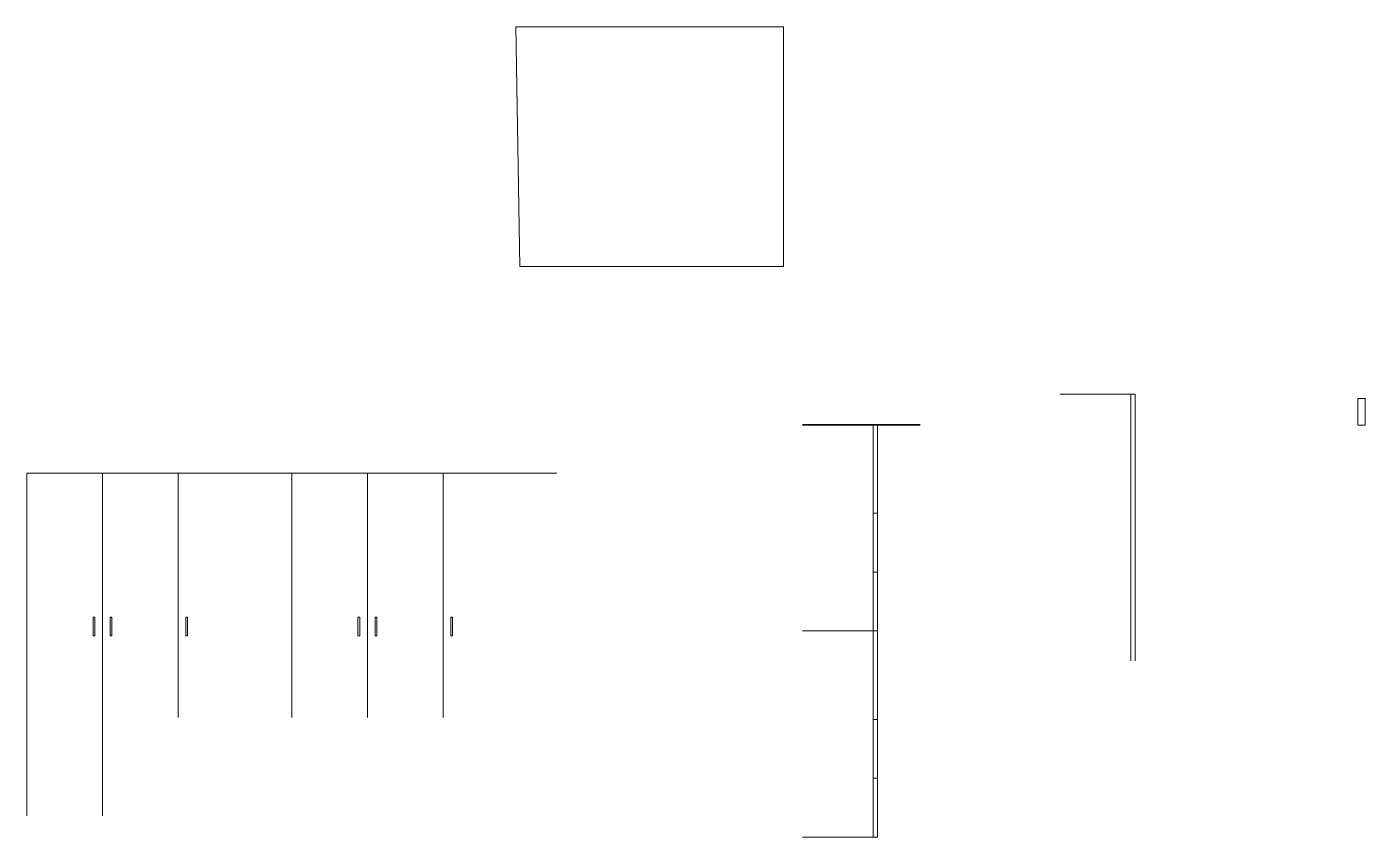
# Model space of a CAD drawing. Header units: inches. Extents: x 2979 to 12070, y -2627 to 2875.
import ezdxf

# ---------------------------------------------------------------- set-up
doc = ezdxf.new("R2010")
doc.units = ezdxf.units.IN
doc.header["$MEASUREMENT"] = 0
for name, color, linetype, lineweight in [('A-ANNO-DIMS', 3, 'Continuous', 9), ('A-FURN', 8, 'Continuous', 15), ('A-WALL-FULL-EXTR', 7, 'Continuous', 35)]:
    doc.layers.add(name, color=color, linetype=linetype, lineweight=lineweight)

msp = doc.modelspace()

# ---------------------------------------------------------------- linework, layer by layer
at = {"layer": 'A-ANNO-DIMS'}
for p, q in [((6300.6, 2875), (8118.6, 2875)), ((6328.7, 1247.2), (6300.6, 2875)), ((8118.6, 2875), (8118.6, 1247.2)), ((8118.6, 1247.2), (6328.7, 1247.2)), ((12018.9, 351), (12069.9, 351)), ((12018.9, 170), (12018.9, 351)), ((12069.9, 351), (12069.9, 170)), ((12069.9, 170), (12018.9, 170))]:
    msp.add_line(p, q, dxfattribs=at)
at = {"layer": 'A-FURN'}
for p, q in [((10508.2, 380.5), (9998.2, 380.5)), ((10478.2, -1429.5), (10478.2, 380.5)), ((10508.2, -1429.5), (10508.2, 380.5)), ((8727.1, 173.5), (8727.1, -1226.5)), ((8757.1, 173.5), (8757.1, -1226.5)), ((2978.8, -2481.6), (2978.8, -154.4)), ((2978.8, -154.4), (4778.6, -154.7)), ((3493, -2481.6), (3493, -154.5)), ((4007.2, -1813.1), (4007.2, -154.6)), ((4778.6, -154.4), (6578.3, -154.7)), ((4778.6, -1813.1), (4778.6, -154.7)), ((5292.8, -1813.1), (5292.8, -154.5)), ((5807, -1813.1), (5807, -154.6)), ((8757.1, -426.5), (8727.1, -426.5)), ((8757.1, -826.5), (8727.1, -826.5)), ((3428.7, -1260.3), (3428.7, -1131.7)), ((3428.7, -1131.7), (3441.6, -1131.7)), ((3441.6, -1131.7), (3441.6, -1260.3)), ((3557.3, -1131.7), (3544.4, -1131.7)), ((3544.4, -1131.7), (3544.4, -1260.3)), ((3557.3, -1260.3), (3557.3, -1131.7)), ((4071.5, -1131.7), (4058.7, -1131.7)), ((4058.7, -1131.7), (4058.7, -1260.3)), ((4071.5, -1260.3), (4071.5, -1131.7)), ((5228.5, -1260.3), (5228.5, -1131.7)), ((5228.5, -1131.7), (5241.4, -1131.7)), ((5241.4, -1131.7), (5241.4, -1260.3)), ((5344.2, -1131.7), (5344.2, -1260.3)), ((5344.2, -1131.7), (5357.1, -1131.7)), ((5357.1, -1260.3), (5357.1, -1131.7)), ((5871.3, -1131.7), (5858.4, -1131.7)), ((5858.4, -1131.7), (5858.4, -1260.3)), ((5871.3, -1260.3), (5871.3, -1131.7)), ((2978.8, -2481.6), (2978.8, -1196)), ((3441.6, -1260.3), (3428.7, -1260.3)), ((3544.4, -1260.3), (3557.3, -1260.3)), ((4058.7, -1260.3), (4071.5, -1260.3)), ((5241.4, -1260.3), (5228.5, -1260.3)), ((5344.2, -1260.3), (5357.1, -1260.3)), ((5858.4, -1260.3), (5871.3, -1260.3)), ((8757.1, -1226.5), (8247.1, -1226.5)), ((8247.1, -1226.5), (8757.1, -1226.5)), ((8727.1, -1226.5), (8727.1, -2626.5)), ((8757.1, -1226.5), (8757.1, -2626.5)), ((8757.1, -1826.5), (8727.1, -1826.5)), ((8757.1, -2226.5), (8727.1, -2226.5)), ((8757.1, -2626.5), (8247.1, -2626.5))]:
    msp.add_line(p, q, dxfattribs=at)
at = {"layer": 'A-WALL-FULL-EXTR'}
msp.add_line((9047.9, 173.5), (8247.9, 173.5), dxfattribs=at)

doc.saveas('drawing.dxf')
